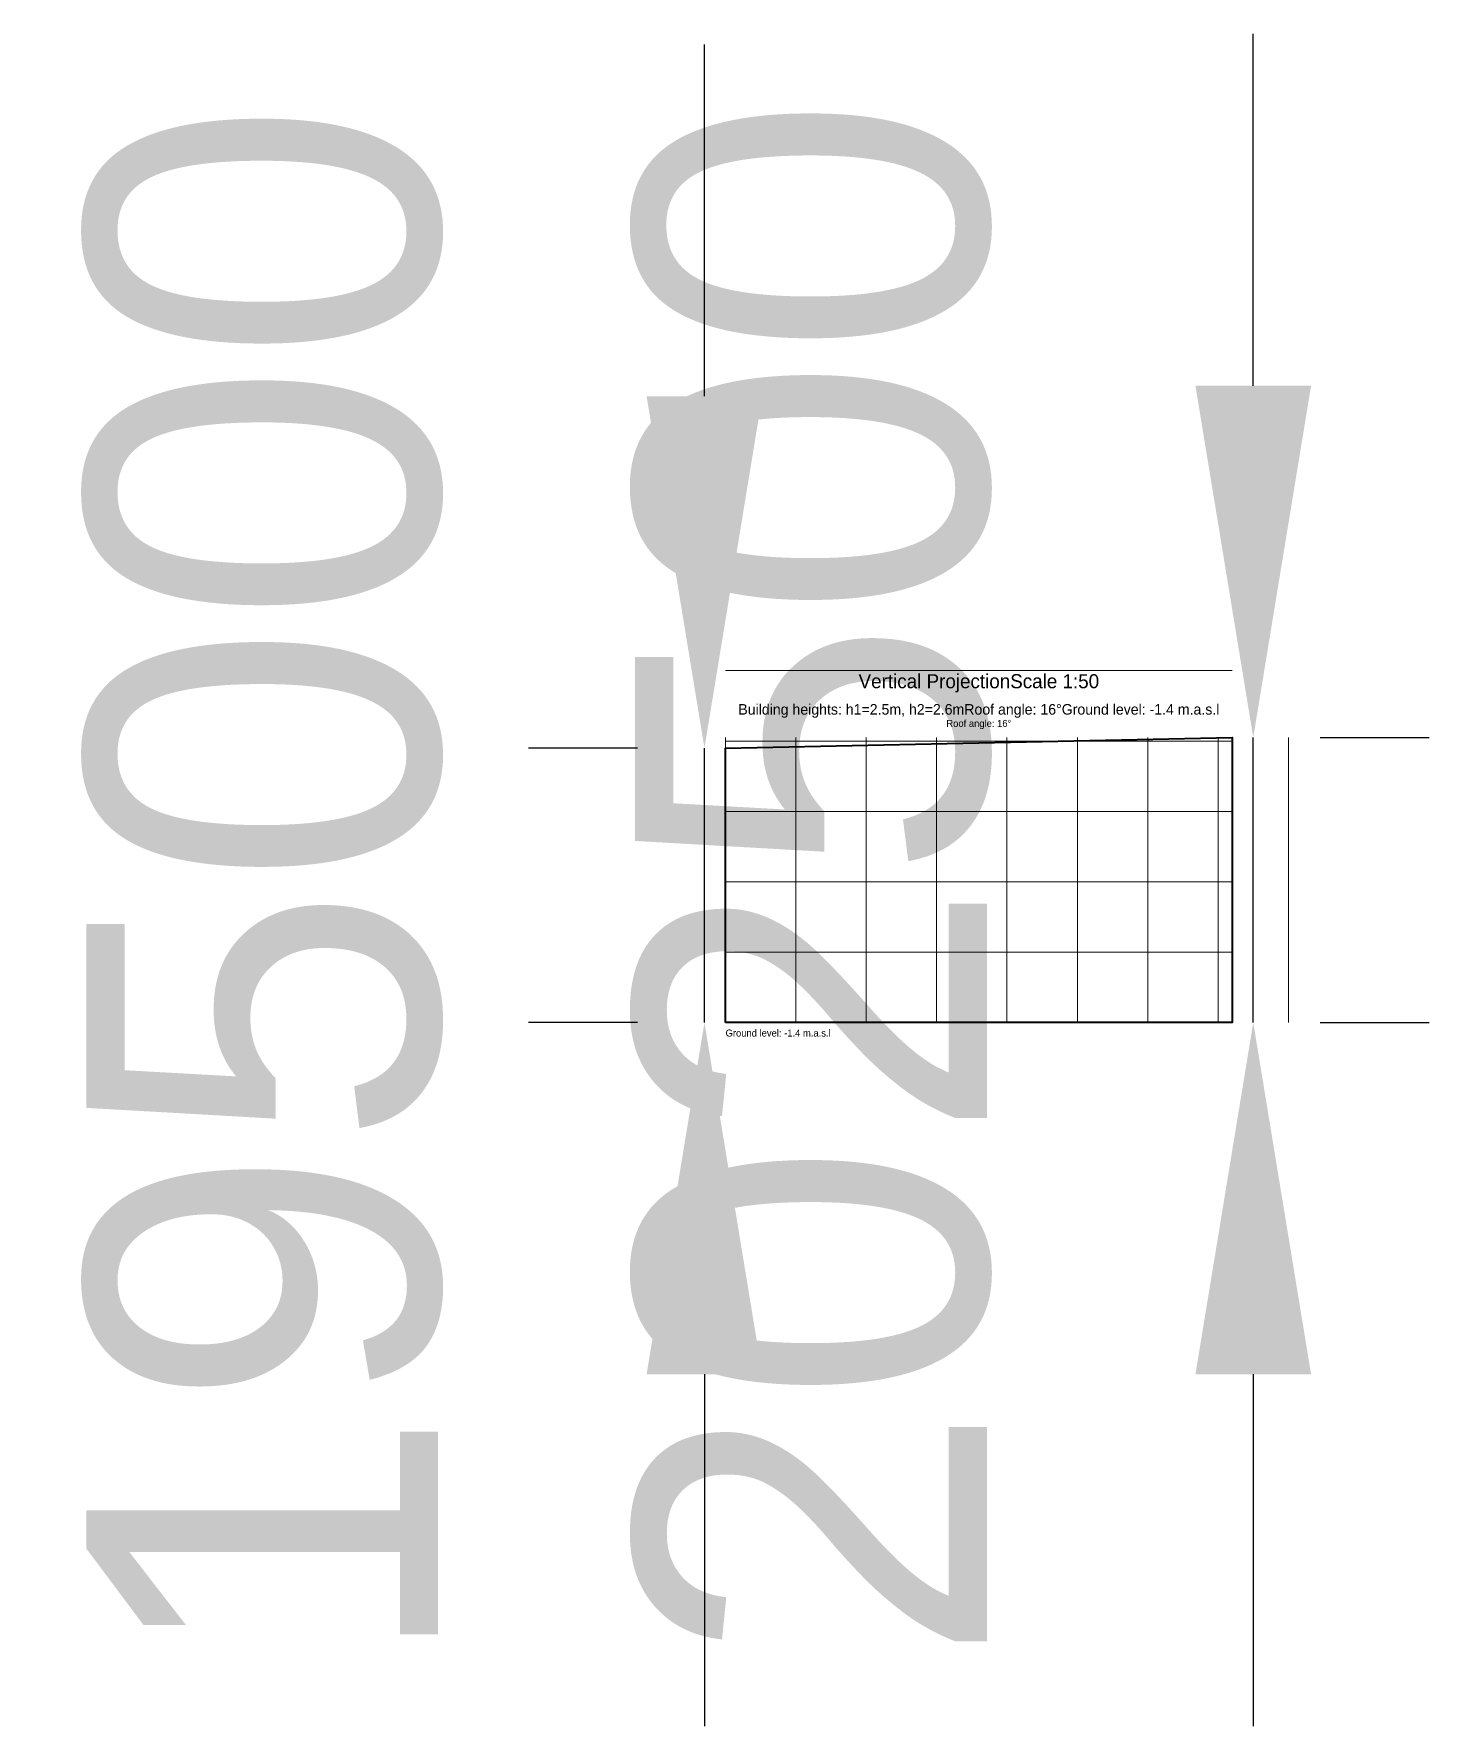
# Model space of a CAD drawing. Header units: millimetres. Extents: x -9831 to 10000, y -11400 to 12650.
import ezdxf
from ezdxf.enums import TextEntityAlignment as Align

# ---------------------------------------------------------------- set-up
doc = ezdxf.new("R2010")
doc.units = ezdxf.units.MM
doc.dimstyles.new('50', dxfattribs={"dimscale": 50, "dimtxt": 100, "dimasz": 100, "dimexe": 50, "dimexo": 25, "dimgap": 25, "dimtad": 1, "dimlfac": 50, "dimrnd": 1, "dimcen": 2.5, "dimclrd": 256, "dimclre": 256, "dimazin": 3, "dimtfac": 1, "dimtmove": 0, "dimatfit": 3})

msp = doc.modelspace()

# ---------------------------------------------------------------- linework, layer by layer
at = {"color": 8, "lineweight": 13}
for p, q in [((0, 3600), (7200, 3600)), ((0, -1400), (0, 2650)), ((1000, -1400), (1000, 2650)), ((2000, -1400), (2000, 2650)), ((3000, -1400), (3000, 2650)), ((4000, -1400), (4000, 2650)), ((5000, -1400), (5000, 2650)), ((6000, -1400), (6000, 2650)), ((7000, -1400), (7000, 2650)), ((8000, -1400), (8000, 2650)), ((0, 2600), (7200, 2600)), ((0, 1600), (7200, 1600)), ((0, 600), (7200, 600)), ((0, -400), (7200, -400)), ((0, -1400), (7200, -1400))]:
    msp.add_line(p, q, dxfattribs=at)
at = {"lineweight": 35}
msp.add_lwpolyline([(0, -1400), (0, 2500), (7200, 2650), (7200, -1400), (0, -1400)], dxfattribs=at)

# ---------------------------------------------------------------- texts
for s, height, p in [('Vertical ProjectionScale 1:50', 200, (3600, 3450)), ('Building heights: h1=2.5m, h2=2.6mRoof angle: 16°Ground level: -1.4 m.a.s.l', 150, (3600, 3050)), ('Roof angle: 16°', 100, (3600, 2850))]:
    msp.add_text(s, height=height).set_placement(p, align=Align.MIDDLE_CENTER)
msp.add_text('Ground level: -1.4 m.a.s.l', height=100).set_placement((0, -1600))

# ---------------------------------------------------------------- dimensions: what is measured, and where the dimension line sits
for base, p1, p2 in [((7500, -1400), (7200, -1400), (7200, 2650)), ((-300, -1400), (0, -1400), (0, 2500))]:
    msp.add_linear_dim(base=base, p1=p1, p2=p2, angle=90, dimstyle='50', override={"dimscale": 50, "dimlfac": 50}).render()

doc.saveas('drawing.dxf')
